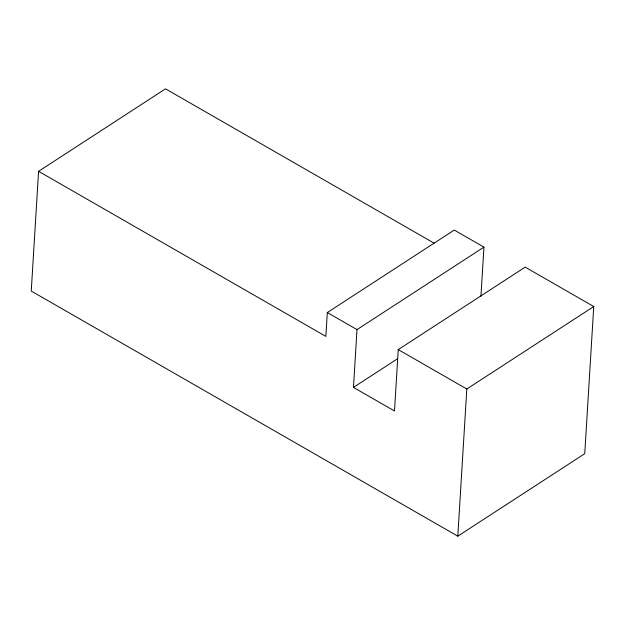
<?xml version="1.0" encoding="UTF-8"?>
<svg xmlns="http://www.w3.org/2000/svg" width="625" height="625" viewBox="0 0 625 625"><rect width="100%" height="100%" fill="white"/><g stroke="black" fill="none" stroke-linecap="round" stroke-linejoin="round"><path stroke-width="0.94" d="M38.578 171.32L31.25 291.07L457.805 536.164L584.75 453.68L593.75 306.523L525.188 267.125L398.242 349.609L394.492 410.977L353.469 387.406L357 329.609L483.938 247.125L454.25 230.07L327.312 312.555L325.852 336.383L38.578 171.32L165.516 88.836L434.203 243.219M457.805 536.164L466.812 389.008L593.75 306.523M480.938 296.25L483.938 247.125M353.469 387.406L397.406 358.852M398.242 349.609L466.812 389.008M327.312 312.555L357 329.609"/></g></svg>
